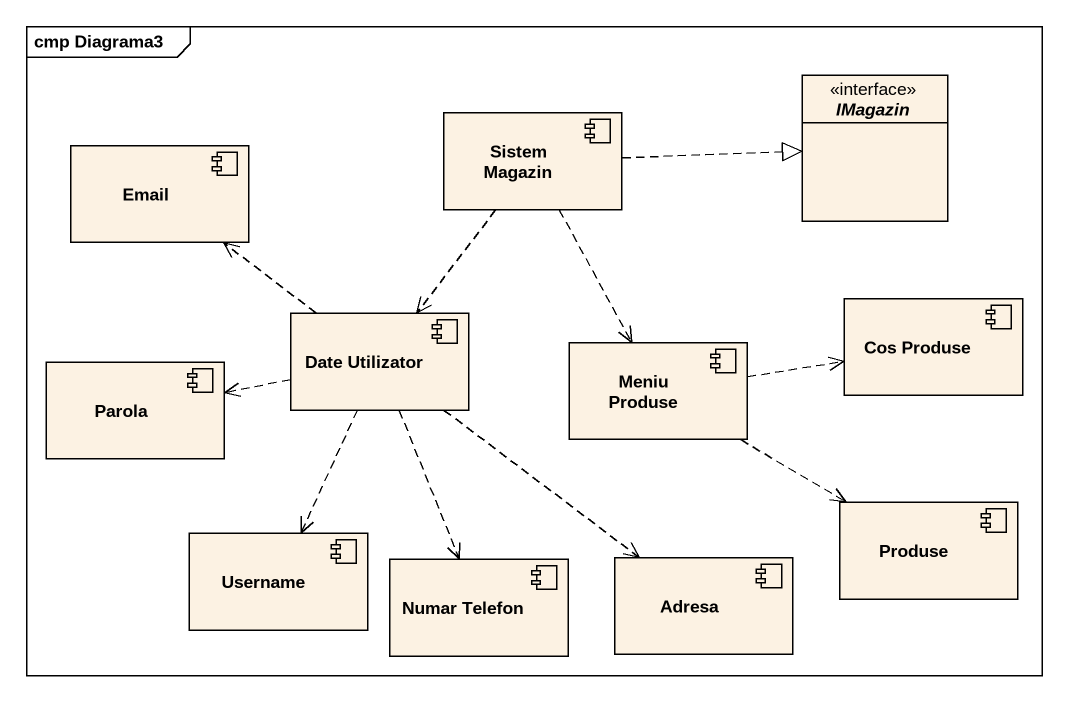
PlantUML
@startuml
mainframe cmp Diagrama3
allowmixing
hide circle
hide empty members
component "Sistem Magazin" as Sistem_Magazin
interface IMagazin
component Email
component "Date Utilizator" as Date_Utilizator
component "Meniu Produse" as Meniu_Produse
component "Cos Produse" as Cos_Produse
component Parola
component Username
component "Numar Telefon" as Numar_Telefon
component Adresa
component Produse
Sistem_Magazin .right.|> IMagazin
Sistem_Magazin ..> Date_Utilizator
Sistem_Magazin ..> Meniu_Produse
Date_Utilizator .up.> Email
Date_Utilizator .left.> Parola
Date_Utilizator ..> Username
Date_Utilizator ..> Numar_Telefon
Date_Utilizator ..> Adresa
Meniu_Produse .right.> Cos_Produse
Meniu_Produse .right.> Produse
@enduml
